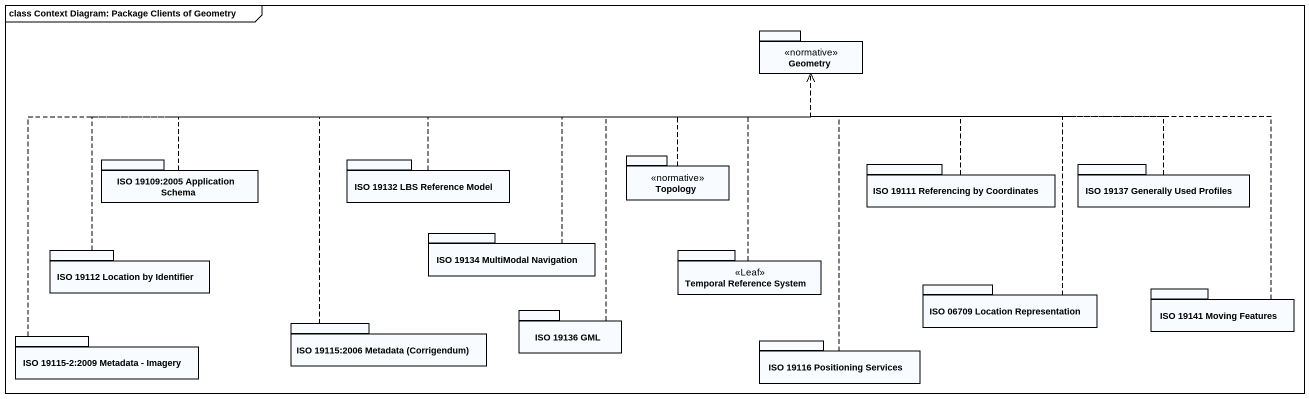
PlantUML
@startuml
mainframe class Context Diagram: Package Clients of Geometry
package Geometry <<normative>> {
}
package "ISO 19109:2005 Application Schema" as ISO_19109_2005_Application {
}
package "ISO 19132 LBS Reference Model" as ISO_19132_LBS_Reference {
}
package Topology <<normative>> {
}
package "ISO 19111 Referencing by Coordinates" as ISO_19111_Referencing_by {
}
package "ISO 19137 Generally Used Profiles" as ISO_19137_Generally_Used {
}
package "ISO 19112 Location by Identifier" as ISO_19112_Location_by {
}
package "ISO 19134 MultiModal Navigation" as ISO_19134_MultiModal {
}
package "Temporal Reference System" as Temporal_Reference_System <<Leaf>> {
}
package "ISO 06709 Location Representation" as ISO_06709_Location {
}
package "ISO 19141 Moving Features" as ISO_19141_Moving_Features {
}
package "ISO 19115:2006 Metadata (Corrigendum)" as ISO_19115_2006_Metadata {
}
package "ISO 19136 GML" as ISO_19136_GML {
}
package "ISO 19115-2:2009 Metadata - Imagery" as ISO_19115_2_2009_Metadata {
}
package "ISO 19116 Positioning Services" as ISO_19116_Positioning {
}
ISO_19109_2005_Application .right.> Geometry
ISO_19132_LBS_Reference .right.> Geometry
Topology .up.> Geometry
ISO_19111_Referencing_by .up.> Geometry
ISO_19137_Generally_Used .left.> Geometry
ISO_19112_Location_by .right.> Geometry
ISO_19134_MultiModal .up.> Geometry
Temporal_Reference_System .up.> Geometry
ISO_06709_Location .up.> Geometry
ISO_19141_Moving_Features .up.> Geometry
ISO_19115_2006_Metadata .up.> Geometry
ISO_19136_GML .up.> Geometry
ISO_19115_2_2009_Metadata .right.> Geometry
ISO_19116_Positioning .up.> Geometry
@enduml
